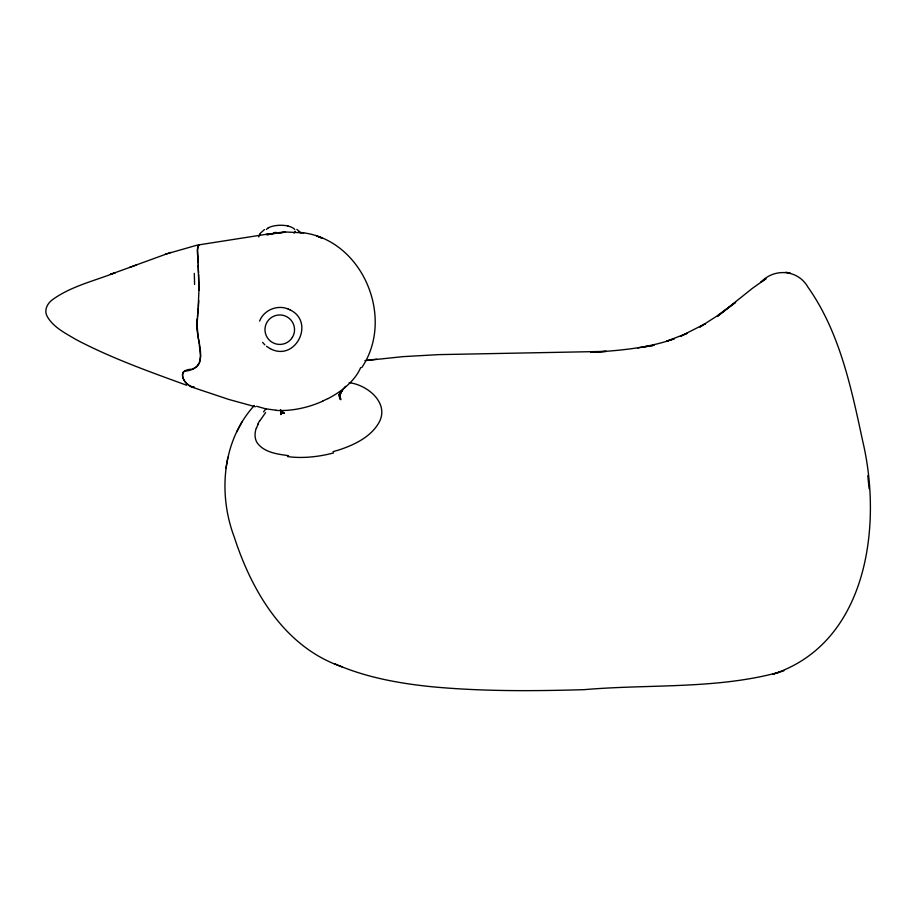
<?xml version="1.0" encoding="UTF-8"?>
<svg xmlns="http://www.w3.org/2000/svg" width="916" height="916" viewBox="0 0 916 916"><rect width="100%" height="100%" fill="white"/><g stroke="black" fill="none" stroke-linecap="round" stroke-linejoin="round"><path stroke-width="1.37" d="M198.783 300.631L198.406 306.677M197.306 318.31C192.795 335.474 213.783 367.705 185.49 371.129M198.291 308.074L197.043 324.882L198.406 339.229M197.409 317.085L197.638 314.612M198.028 310.868L198.99 289.33L197.627 250.308L198.2 245.545L199.413 244.996M197.776 313.352L197.902 312.07M254.316 405.525C222.141 440.665 217.928 493.85 234.301 537.2C252.014 591.77 284.842 647.463 342.183 666.859M258.781 236.889L260.442 233.168L264.438 229.572M225.92 468.133L227.901 457.267M199.654 362.507L200.535 355.992L199.264 344.634M256.469 428.184L258.129 424.051M281.544 413.047L280.96 414.593L281.361 411.135M259.617 321.081C263.739 310.066 277.434 304.444 288.185 309.035M199.333 363.309L196.906 366.606L192.818 368.953M259.823 234.107L259.434 234.874M236.603 432.146L241.927 422.013M361.763 367.614C396.044 316.822 361.087 236.546 298.639 232.321M259.778 420.902L265.629 412.532M280.685 414.181L281.968 412.2M192.016 369.262C175.368 369.125 183.853 385.682 193.642 387.17A60.548 13.202 72.7 0 0 194.043 387.033M182.845 372.72C180.807 378.732 187.917 387.021 193.906 387.09M345.492 386.346L338.611 395.162L342.149 390.594L339.493 395.231L341.405 391.246L339.412 397.292L340.111 393.937L340.122 399.284L339.641 396.376L340.809 399.731L339.538 396.17M327.928 398.552L322.741 401.048M783.89 670.787L772.623 674.29C867.532 643.433 882.623 525.532 862.746 441.283C851.33 388.224 839.823 332.245 807.935 287.132C798.134 269.625 774.249 267.815 760.841 282.231L766.028 278.693L752.414 288.311L717.205 316.501L735.628 302.326L716.667 316.203L699.824 327.035L705.48 323.611L680.416 336.344L687.321 333.264L666.379 341.267L674.302 338.783C647.509 348.252 619.056 350.645 590.889 352.317L606.209 351.389L438.615 354.629L402.914 356.645L364.923 360.641M129.511 267.426L170.834 252.392M136.427 264.976L110.389 274.399L115.267 272.682C93.993 281.052 70.727 286.284 52.063 299.99C47.311 303.585 44.014 310.158 46.922 315.905C53.002 327.241 65.425 333.206 75.982 339.538C111.317 358.133 149.068 371.564 186.509 385.201M165.006 254.339L197.524 245.03M339.401 449.802C353.828 444.958 369.801 437.562 378.262 423.776C390.731 403.922 367.785 384.789 349.133 382.693M779.173 672.241C716.026 689.473 648.997 684.012 584.259 689.656C533.513 691.133 482.583 691.511 431.986 686.76C398.838 683.393 365.484 677.371 334.832 663.837M338.588 450.054L333 451.691M198.554 244.916L267.426 234.118L285.529 232.172L279.323 232.572L266.167 234.576L285.62 232L303.643 232.859M643.375 347.027L654.07 345.286L637.742 347.931M367.671 360.263L376.751 359.198M275.876 410.208L265.697 408.822L256.606 406.28M288.529 455.664C277.525 454.118 264.312 452.619 257.259 442.932A48.559 24.995 -31.8 0 1 256.182 428.253M790.451 273.186L785.653 272.212M255.404 406.761L228.805 399.445L190.94 386.781M316.787 235.996L322.409 238.274L318.516 236.683M288.174 309.024L290.051 309.871M270.094 348.584C295.341 362.404 315.608 322.077 290.04 309.871M270.106 348.584L266.499 346.294M199.322 244.916C195.245 248.018 198.806 257.774 198.005 262.755M296.887 229.344L300.895 232.916M280.605 410.425L284.464 413.402L280.491 410.334M264.839 344.851L262.594 342.355M339.504 396.994L340.637 398.323L339.355 396.514M280.204 410.265L282.288 413.311L281.441 411.891M339.618 396.949L340.317 398.323L339.515 396.101M280.743 409.979L281.716 413.414L280.914 410.586L281.555 412.807L281.452 412.234M869.112 488.64L867.795 475.667M198.142 265.228L198.532 272.739M198.612 274.422L199.001 290.212M199.138 343.34A18.503 0.927 80.5 0 1 198.543 339.596M194.284 273.38A187.23 22.236 80.9 0 1 194.57 284.452M182.696 372.675A20.576 6.378 10.5 0 1 185.043 370.98M267.861 235.011A14.793 5.931 -0.8 0 1 269.785 233.981M274.044 232.687A14.793 5.931 -0.8 0 1 276.002 232.355M266.384 229.492A14.793 5.897 -1.2 0 1 267.793 228.29M267.667 228.256A14.793 5.839 -0.8 0 1 288.139 226.034M295.135 231.244A14.793 5.759 -1.1 0 1 294.07 233.122M288.013 226.115A14.793 5.759 -1.1 0 1 294.712 229.527M322.81 401.151A61.899 34.361 -19.3 0 1 275.785 410.345M360.641 367.614A63.067 35.06 -19.5 0 1 328.008 398.632M333.596 452.916A61.601 27.892 -12.2 0 1 287.51 456.557M263.533 411.879A78.994 55.178 -15.8 0 1 266.144 408.662M257.9 424.085A56.174 30.697 -28.2 0 1 259.537 420.913M292.33 337.466A14.793 14.736 15.5 0 0 287.544 317.165A14.793 14.725 12.1 0 0 267.186 321.905A14.793 14.736 15.5 0 0 271.949 342.183A14.793 14.725 18.4 0 0 292.341 337.466"/></g></svg>
